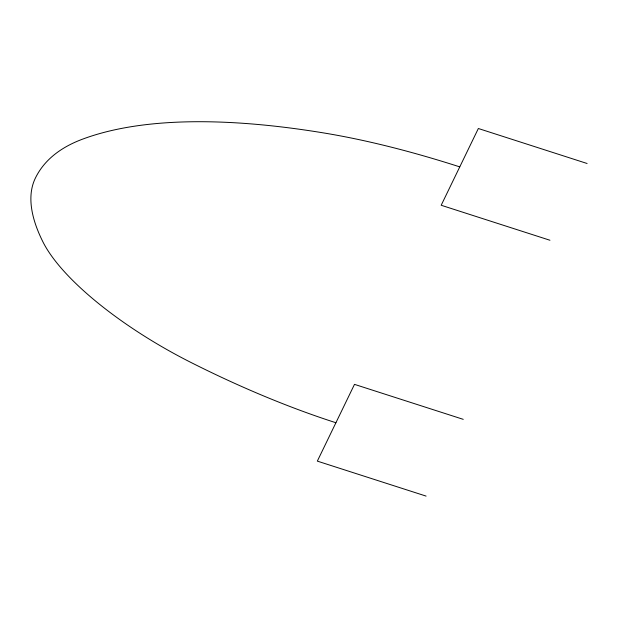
<?xml version="1.0" encoding="UTF-8"?>
<svg xmlns="http://www.w3.org/2000/svg" width="618" height="618" viewBox="0 0 618 618"><rect width="100%" height="100%" fill="white"/><g stroke="black" fill="none" stroke-linecap="round" stroke-linejoin="round"><path stroke-width="0.93" d="M587.1 163.492L478.347 128.505L441.19 205.261L549.943 240.248M463.245 419.344L354.493 384.365L317.335 461.121L426.088 496.1M335.914 422.743A389.61 126.844 28.9 0 1 191.441 362.704A184.759 60.155 28.9 0 1 42.936 241.893A389.61 126.844 28.9 0 1 35.334 178.2A610.198 198.656 28.9 0 1 82.217 139.289A921.84 300.124 28.9 0 1 323.237 132.862A610.198 198.656 28.9 0 1 459.769 166.883"/></g></svg>
